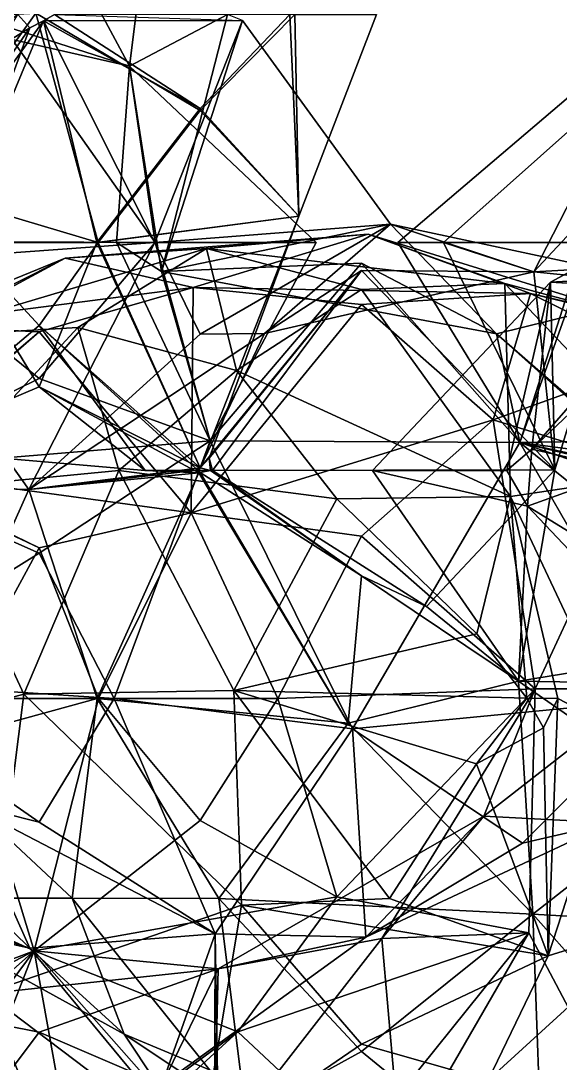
# Model space of a CAD drawing. Extents: x 290095 to 295679, y 4553756 to 4561441.
# Drawn here: x 291456.1 to 291498.3, y 4554174.5 to 4554255.9 of the extents above; entities that cross this region are included whole.
import ezdxf

# ---------------------------------------------------------------- set-up
doc = ezdxf.new("R2010")
doc.units = 0
doc.layers.add('Au_ppm_Pref_-_0_5', color=7, linetype='CONTINUOUS')

msp = doc.modelspace()

# ---------------------------------------------------------------- linework, layer by layer
at = {"layer": 'Au_ppm_Pref_-_0_5'}
for points in [[(291466.933, 4554270.899, 1830.074), (291457.536, 4554265.554, 1826.271), (291464.593, 4554252.382, 1824.637)], [(291466.933, 4554270.899, 1830.074), (291464.593, 4554252.382, 1824.637), (291472.272, 4554256.429, 1829.312)], [(291464.593, 4554252.382, 1824.637), (291457.536, 4554265.554, 1826.271), (291444.512, 4554258.854, 1822.516)], [(291464.593, 4554252.382, 1824.637), (291444.512, 4554258.854, 1822.516), (291455.431, 4554254.478, 1819.076)], [(291457.287, 4554256.533, 1851.962), (291441.413, 4554255.644, 1849.053), (291441.331, 4554256.431, 1849.025)], [(291457.287, 4554256.533, 1851.962), (291447.542, 4554242.967, 1850.389), (291441.413, 4554255.644, 1849.053)], [(291455.881, 4554256.429, 1841.191), (291456.81, 4554255.402, 1841.191), (291444.176, 4554237.008, 1840.512)], [(291455.881, 4554256.429, 1841.191), (291444.937, 4554248.076, 1844.346), (291456.81, 4554255.402, 1841.191)], [(291457.287, 4554256.533, 1851.962), (291462.154, 4554238.611, 1849.307), (291447.542, 4554242.967, 1850.389)], [(291457.287, 4554256.533, 1851.962), (291470.136, 4554248.933, 1849.629), (291462.154, 4554238.611, 1849.307)], [(291470.136, 4554248.933, 1849.629), (291457.287, 4554256.533, 1851.962), (291477.538, 4554256.429, 1850.62)], [(291458.754, 4554256.429, 1841.191), (291457.885, 4554255.936, 1841.191), (291470.136, 4554249.094, 1844.685)], [(291457.885, 4554255.936, 1841.191), (291458.754, 4554256.429, 1841.191), (291473.426, 4554255.973, 1835.318)], [(291458.754, 4554256.429, 1841.191), (291470.136, 4554249.094, 1844.685), (291477.127, 4554256.429, 1843.834)], [(291467.115, 4554236.35, 1829.993), (291472.272, 4554256.429, 1829.312), (291464.593, 4554252.382, 1824.637)], [(291467.115, 4554236.35, 1829.993), (291473.426, 4554255.973, 1835.318), (291472.272, 4554256.429, 1829.312)], [(291477.828, 4554240.67, 1847.13), (291470.136, 4554248.933, 1849.629), (291477.538, 4554256.429, 1850.62)], [(291477.828, 4554240.67, 1847.13), (291477.127, 4554256.429, 1843.834), (291470.136, 4554249.094, 1844.685)], [(291477.828, 4554240.67, 1847.13), (291483.916, 4554256.429, 1847.13), (291477.127, 4554256.429, 1843.834)], [(291483.916, 4554256.429, 1847.13), (291477.828, 4554240.67, 1847.13), (291477.538, 4554256.429, 1850.62)], [(291457.885, 4554255.936, 1841.191), (291466.588, 4554238.611, 1839.518), (291444.176, 4554237.008, 1840.512)], [(291457.885, 4554255.936, 1841.191), (291444.176, 4554237.008, 1840.512), (291456.81, 4554255.402, 1841.191)], [(291457.885, 4554255.936, 1841.191), (291456.81, 4554255.402, 1841.191), (291450.671, 4554238.611, 1843.893)], [(291457.885, 4554255.936, 1841.191), (291450.671, 4554238.611, 1843.893), (291462.045, 4554238.611, 1845.005)], [(291457.885, 4554255.936, 1841.191), (291473.426, 4554255.973, 1835.318), (291466.588, 4554238.611, 1839.518)], [(291457.885, 4554255.936, 1841.191), (291462.045, 4554238.611, 1845.005), (291470.136, 4554249.094, 1844.685)], [(291466.588, 4554238.611, 1839.518), (291473.426, 4554255.973, 1835.318), (291485.018, 4554240.057, 1835.462)], [(291467.115, 4554236.35, 1829.993), (291485.018, 4554240.057, 1835.462), (291473.426, 4554255.973, 1835.318)], [(291444.937, 4554248.076, 1844.346), (291450.671, 4554238.611, 1843.893), (291456.81, 4554255.402, 1841.191)], [(291455.431, 4554254.478, 1819.076), (291444.294, 4554238.725, 1819.692), (291466.598, 4554238.611, 1819.101)], [(291464.593, 4554252.382, 1824.637), (291455.431, 4554254.478, 1819.076), (291466.598, 4554238.611, 1819.101)], [(291504.303, 4554252.104, 1847.13), (291496.203, 4554236.317, 1841.268), (291513.13, 4554254.437, 1842.49)], [(291513.13, 4554254.437, 1842.49), (291496.203, 4554236.317, 1841.268), (291518.246, 4554237.549, 1841.914)], [(291485.586, 4554238.611, 1823.373), (291502.945, 4554253.418, 1823.373), (291500.128, 4554238.611, 1827.052)], [(291485.586, 4554238.611, 1823.373), (291500.683, 4554238.611, 1818.039), (291502.945, 4554253.418, 1823.373)], [(291463.585, 4554238.611, 1826.224), (291467.115, 4554236.35, 1829.993), (291464.593, 4554252.382, 1824.637)], [(291464.593, 4554252.382, 1824.637), (291479.193, 4554238.611, 1823.373), (291463.585, 4554238.611, 1826.224)], [(291464.593, 4554252.382, 1824.637), (291466.598, 4554238.611, 1819.101), (291479.193, 4554238.611, 1823.373)], [(291489.16, 4554238.611, 1847.13), (291504.303, 4554252.104, 1847.13), (291503.259, 4554238.611, 1849.333)], [(291504.303, 4554252.104, 1847.13), (291489.16, 4554238.611, 1847.13), (291496.203, 4554236.317, 1841.268)], [(291477.828, 4554240.67, 1847.13), (291470.136, 4554249.094, 1844.685), (291462.045, 4554238.611, 1845.005)], [(291462.154, 4554238.611, 1849.307), (291470.136, 4554248.933, 1849.629), (291477.828, 4554240.67, 1847.13)], [(291457.536, 4554232.136, 1849.288), (291446.134, 4554222.486, 1847.13), (291447.542, 4554242.967, 1850.389)], [(291457.536, 4554232.136, 1849.288), (291447.542, 4554242.967, 1850.389), (291462.154, 4554238.611, 1849.307)], [(291470.136, 4554221.006, 1847.059), (291477.828, 4554240.67, 1847.13), (291462.045, 4554238.611, 1845.005)], [(291470.136, 4554221.014, 1847.203), (291462.154, 4554238.611, 1849.307), (291477.828, 4554240.67, 1847.13)], [(291470.136, 4554221.014, 1847.203), (291477.828, 4554240.67, 1847.13), (291470.82, 4554221.76, 1847.13)], [(291470.136, 4554221.006, 1847.059), (291470.82, 4554221.76, 1847.13), (291477.828, 4554240.67, 1847.13)], [(291470.627, 4554238.134, 1781.969), (291483.27, 4554239.253, 1787.855), (291459.588, 4554237.391, 1787.719)], [(291483.27, 4554239.253, 1787.855), (291469.585, 4554235.087, 1793.394), (291459.588, 4554237.391, 1787.719)], [(291470.136, 4554231.454, 1838.805), (291466.588, 4554238.611, 1839.518), (291485.018, 4554240.057, 1835.462)], [(291467.115, 4554236.35, 1829.993), (291493.3, 4554231.472, 1830.733), (291485.018, 4554240.057, 1835.462)], [(291495.957, 4554234.619, 1793.373), (291469.585, 4554235.087, 1793.394), (291483.27, 4554239.253, 1787.855)], [(291475.165, 4554231.498, 1841.191), (291470.136, 4554231.454, 1838.805), (291485.018, 4554240.057, 1835.462)], [(291470.627, 4554238.134, 1781.969), (291493.944, 4554235.406, 1782.21), (291483.27, 4554239.253, 1787.855)], [(291496.203, 4554236.317, 1841.268), (291475.165, 4554231.498, 1841.191), (291485.018, 4554240.057, 1835.462)], [(291506.36, 4554232.112, 1789.162), (291495.957, 4554234.619, 1793.373), (291483.27, 4554239.253, 1787.855)], [(291493.944, 4554235.406, 1782.21), (291506.36, 4554232.112, 1789.162), (291483.27, 4554239.253, 1787.855)], [(291508.068, 4554235.125, 1835.476), (291496.203, 4554236.317, 1841.268), (291485.018, 4554240.057, 1835.462)], [(291493.3, 4554231.472, 1830.733), (291508.068, 4554235.125, 1835.476), (291485.018, 4554240.057, 1835.462)], [(291442.928, 4554220.793, 1821.677), (291457.536, 4554227.988, 1819.832), (291444.294, 4554238.725, 1819.692)], [(291456.726, 4554219.32, 1840.716), (291444.176, 4554237.008, 1840.512), (291466.588, 4554238.611, 1839.518)], [(291457.536, 4554227.988, 1819.832), (291466.598, 4554238.611, 1819.101), (291444.294, 4554238.725, 1819.692)], [(291457.536, 4554227.325, 1843.368), (291450.671, 4554238.611, 1843.893), (291446.134, 4554222.486, 1847.13)], [(291457.536, 4554227.325, 1843.368), (291462.045, 4554238.611, 1845.005), (291450.671, 4554238.611, 1843.893)], [(291456.726, 4554219.32, 1840.716), (291466.588, 4554238.611, 1839.518), (291470.136, 4554231.454, 1838.805)], [(291457.536, 4554232.136, 1849.288), (291462.154, 4554238.611, 1849.307), (291470.136, 4554221.014, 1847.203)], [(291457.536, 4554227.325, 1843.368), (291470.136, 4554221.006, 1847.059), (291462.045, 4554238.611, 1845.005)], [(291457.536, 4554227.988, 1819.832), (291470.915, 4554223.115, 1822.866), (291466.598, 4554238.611, 1819.101)], [(291470.915, 4554223.115, 1822.866), (291467.115, 4554236.35, 1829.993), (291463.585, 4554238.611, 1826.224)], [(291479.193, 4554238.611, 1823.373), (291470.915, 4554223.115, 1822.866), (291463.585, 4554238.611, 1826.224)], [(291466.598, 4554238.611, 1819.101), (291470.915, 4554223.115, 1822.866), (291479.193, 4554238.611, 1823.373)], [(291500.128, 4554238.611, 1827.052), (291495.12, 4554222.987, 1823.495), (291485.586, 4554238.611, 1823.373)], [(291485.586, 4554238.611, 1823.373), (291495.12, 4554222.987, 1823.495), (291500.683, 4554238.611, 1818.039)], [(291497.843, 4554220.854, 1846.819), (291489.16, 4554238.611, 1847.13), (291503.259, 4554238.611, 1849.333)], [(291489.16, 4554238.611, 1847.13), (291497.843, 4554220.854, 1846.819), (291496.203, 4554236.317, 1841.268)], [(291507.933, 4554223.183, 1828.515), (291495.12, 4554222.987, 1823.495), (291500.128, 4554238.611, 1827.052)], [(291508.252, 4554219.839, 1817.83), (291500.683, 4554238.611, 1818.039), (291495.12, 4554222.987, 1823.495)], [(291497.843, 4554220.854, 1846.819), (291503.259, 4554238.611, 1849.333), (291497.525, 4554235.513, 1853.069)], [(291503.259, 4554238.611, 1849.333), (291517.517, 4554234.347, 1853.069), (291497.525, 4554235.513, 1853.069)], [(291447.224, 4554231.199, 1783.191), (291470.627, 4554238.134, 1781.969), (291459.588, 4554237.391, 1787.719)], [(291470.627, 4554238.134, 1781.969), (291447.224, 4554231.199, 1783.191), (291460.555, 4554231.977, 1776.646)], [(291460.555, 4554231.977, 1776.646), (291472.961, 4554228.623, 1774.58), (291470.627, 4554238.134, 1781.969)], [(291472.961, 4554228.623, 1774.58), (291482.735, 4554234.954, 1777.077), (291470.627, 4554238.134, 1781.969)], [(291493.944, 4554235.406, 1782.21), (291470.627, 4554238.134, 1781.969), (291482.735, 4554234.954, 1777.077)], [(291446.767, 4554232.16, 1792.388), (291436.383, 4554224.886, 1787.737), (291459.588, 4554237.391, 1787.719)], [(291447.224, 4554231.199, 1783.191), (291459.588, 4554237.391, 1787.719), (291436.383, 4554224.886, 1787.737)], [(291456.726, 4554219.32, 1840.716), (291444.517, 4554219.633, 1846.545), (291444.176, 4554237.008, 1840.512)], [(291446.767, 4554232.16, 1792.388), (291459.588, 4554237.391, 1787.719), (291469.585, 4554235.087, 1793.394)], [(291467.115, 4554236.35, 1829.993), (291470.915, 4554223.115, 1822.866), (291482.735, 4554237.005, 1823.908)], [(291467.115, 4554236.35, 1829.993), (291482.735, 4554237.005, 1823.908), (291493.3, 4554231.472, 1830.733)], [(291470.915, 4554223.115, 1822.866), (291495.12, 4554222.987, 1823.495), (291482.735, 4554237.005, 1823.908)], [(291482.735, 4554237.005, 1823.908), (291495.12, 4554222.987, 1823.495), (291493.3, 4554231.472, 1830.733)], [(291518.246, 4554237.549, 1841.914), (291496.203, 4554236.317, 1841.268), (291508.068, 4554235.125, 1835.476)], [(291482.735, 4554236.427, 1846.402), (291470.82, 4554221.76, 1847.13), (291470.136, 4554221.006, 1847.059)], [(291482.735, 4554236.427, 1846.402), (291470.136, 4554221.006, 1847.059), (291475.165, 4554231.498, 1841.191)], [(291482.735, 4554236.427, 1846.402), (291471.095, 4554220.793, 1847.13), (291470.82, 4554221.76, 1847.13)], [(291482.735, 4554236.427, 1846.402), (291497.843, 4554220.854, 1846.819), (291471.095, 4554220.793, 1847.13)], [(291475.165, 4554231.498, 1841.191), (291496.203, 4554236.317, 1841.268), (291482.735, 4554236.427, 1846.402)], [(291496.203, 4554236.317, 1841.268), (291497.843, 4554220.854, 1846.819), (291482.735, 4554236.427, 1846.402)], [(291507.933, 4554236.099, 1858.171), (291500.492, 4554226.666, 1858.535), (291496.048, 4554222.463, 1858.115)], [(291507.933, 4554236.099, 1858.171), (291496.048, 4554222.463, 1858.115), (291497.525, 4554235.513, 1853.069)], [(291497.525, 4554235.513, 1853.069), (291517.517, 4554234.347, 1853.069), (291507.933, 4554236.099, 1858.171)], [(291494.395, 4554218.774, 1775.388), (291493.944, 4554235.406, 1782.21), (291482.735, 4554234.954, 1777.077)], [(291497.525, 4554235.513, 1853.069), (291494.097, 4554220.793, 1857.942), (291483.606, 4554220.793, 1853.069)], [(291497.843, 4554220.854, 1846.819), (291497.525, 4554235.513, 1853.069), (291483.606, 4554220.793, 1853.069)], [(291494.395, 4554218.774, 1775.388), (291507.794, 4554220.771, 1781.696), (291493.944, 4554235.406, 1782.21)], [(291493.944, 4554235.406, 1782.21), (291507.794, 4554220.771, 1781.696), (291506.36, 4554232.112, 1789.162)], [(291497.525, 4554235.513, 1853.069), (291496.048, 4554222.463, 1858.115), (291494.097, 4554220.793, 1857.942)], [(291446.767, 4554232.16, 1792.388), (291469.585, 4554235.087, 1793.394), (291457.536, 4554231.628, 1797.288)], [(291469.412, 4554217.49, 1798.913), (291457.536, 4554231.628, 1797.288), (291469.585, 4554235.087, 1793.394)], [(291469.412, 4554217.49, 1798.913), (291469.585, 4554235.087, 1793.394), (291482.735, 4554233.76, 1797.998)], [(291469.585, 4554235.087, 1793.394), (291495.957, 4554234.619, 1793.373), (291482.735, 4554233.76, 1797.998)], [(291494.395, 4554218.774, 1775.388), (291482.735, 4554234.954, 1777.077), (291472.961, 4554228.623, 1774.58)], [(291482.735, 4554233.76, 1797.998), (291495.957, 4554234.619, 1793.373), (291493.025, 4554224.745, 1800.083)], [(291510.87, 4554231.191, 1798.526), (291493.025, 4554224.745, 1800.083), (291495.957, 4554234.619, 1793.373)], [(291505.565, 4554220.793, 1830.428), (291508.068, 4554235.125, 1835.476), (291493.3, 4554231.472, 1830.733)], [(291495.957, 4554234.619, 1793.373), (291516.351, 4554224.558, 1793.676), (291510.87, 4554231.191, 1798.526)], [(291516.351, 4554224.558, 1793.676), (291495.957, 4554234.619, 1793.373), (291506.36, 4554232.112, 1789.162)], [(291469.412, 4554217.49, 1798.913), (291482.735, 4554233.76, 1797.998), (291493.025, 4554224.745, 1800.083)], [(291444.937, 4554220.913, 1799.575), (291446.767, 4554232.16, 1792.388), (291457.536, 4554231.628, 1797.288)], [(291457.536, 4554232.136, 1849.288), (291465.826, 4554220.793, 1847.13), (291446.134, 4554222.486, 1847.13)], [(291448.886, 4554219.374, 1776.708), (291460.555, 4554231.977, 1776.646), (291447.224, 4554231.199, 1783.191)], [(291463.759, 4554220.793, 1772.852), (291460.555, 4554231.977, 1776.646), (291448.886, 4554219.374, 1776.708)], [(291457.536, 4554232.136, 1849.288), (291470.136, 4554221.014, 1847.203), (291469.982, 4554220.793, 1847.203)], [(291457.536, 4554232.136, 1849.288), (291469.982, 4554220.793, 1847.203), (291465.826, 4554220.793, 1847.13)], [(291463.759, 4554220.793, 1772.852), (291472.961, 4554228.623, 1774.58), (291460.555, 4554231.977, 1776.646)], [(291444.937, 4554220.913, 1799.575), (291457.536, 4554231.628, 1797.288), (291444.991, 4554220.869, 1799.615)], [(291445.089, 4554220.793, 1799.615), (291444.991, 4554220.869, 1799.615), (291457.536, 4554231.628, 1797.288)], [(291445.089, 4554220.793, 1799.615), (291457.536, 4554231.628, 1797.288), (291469.412, 4554217.49, 1798.913)], [(291456.726, 4554219.32, 1840.716), (291475.165, 4554231.498, 1841.191), (291470.136, 4554221.006, 1847.059)], [(291470.136, 4554231.454, 1838.805), (291475.165, 4554231.498, 1841.191), (291456.726, 4554219.32, 1840.716)], [(291493.025, 4554224.745, 1800.083), (291510.87, 4554231.191, 1798.526), (291504.441, 4554221.248, 1805.462)], [(291505.228, 4554220.793, 1829.312), (291505.565, 4554220.793, 1830.428), (291493.3, 4554231.472, 1830.733)], [(291505.228, 4554220.793, 1829.312), (291493.3, 4554231.472, 1830.733), (291495.12, 4554222.987, 1823.495)], [(291470.915, 4554223.115, 1822.866), (291457.536, 4554227.988, 1819.832), (291442.928, 4554220.793, 1821.677)], [(291463.759, 4554220.793, 1772.852), (291480.815, 4554218.577, 1771.563), (291472.961, 4554228.623, 1774.58)], [(291494.395, 4554218.774, 1775.388), (291472.961, 4554228.623, 1774.58), (291480.815, 4554218.577, 1771.563)], [(291457.536, 4554227.325, 1843.368), (291446.134, 4554222.486, 1847.13), (291465.826, 4554220.793, 1847.13)], [(291457.536, 4554227.325, 1843.368), (291469.681, 4554220.793, 1846.916), (291470.136, 4554221.006, 1847.059)], [(291457.536, 4554227.325, 1843.368), (291465.826, 4554220.793, 1847.13), (291469.681, 4554220.793, 1846.916)], [(291500.492, 4554226.666, 1858.535), (291503.455, 4554220.793, 1858.264), (291496.048, 4554222.463, 1858.115)], [(291482.735, 4554215.66, 1803.844), (291469.412, 4554217.49, 1798.913), (291493.025, 4554224.745, 1800.083)], [(291496.305, 4554203.724, 1804.803), (291482.735, 4554215.66, 1803.844), (291493.025, 4554224.745, 1800.083)], [(291496.305, 4554203.724, 1804.803), (291493.025, 4554224.745, 1800.083), (291504.441, 4554221.248, 1805.462)], [(291457.536, 4554214.346, 1819.583), (291470.915, 4554223.115, 1822.866), (291442.928, 4554220.793, 1821.677)], [(291457.536, 4554214.346, 1819.583), (291463.419, 4554202.975, 1820.599), (291470.915, 4554223.115, 1822.866)], [(291463.419, 4554202.975, 1820.599), (291482.032, 4554200.619, 1822.549), (291470.915, 4554223.115, 1822.866)], [(291482.032, 4554200.619, 1822.549), (291495.12, 4554222.987, 1823.495), (291470.915, 4554223.115, 1822.866)], [(291506.637, 4554202.975, 1822.762), (291495.12, 4554222.987, 1823.495), (291482.032, 4554200.619, 1822.549)], [(291507.933, 4554223.183, 1828.515), (291511.777, 4554220.793, 1827.5), (291495.12, 4554222.987, 1823.495)], [(291505.228, 4554220.793, 1829.312), (291495.12, 4554222.987, 1823.495), (291506.687, 4554219.031, 1829.312)], [(291506.687, 4554219.031, 1829.312), (291495.12, 4554222.987, 1823.495), (291507.933, 4554212.615, 1826.586)], [(291511.777, 4554220.793, 1827.5), (291507.933, 4554212.615, 1826.586), (291495.12, 4554222.987, 1823.495)], [(291495.12, 4554222.987, 1823.495), (291506.637, 4554202.975, 1822.762), (291508.252, 4554219.839, 1817.83)], [(291494.097, 4554220.793, 1857.942), (291496.048, 4554222.463, 1858.115), (291495.716, 4554218.022, 1857.822)], [(291495.716, 4554218.022, 1857.822), (291496.048, 4554222.463, 1858.115), (291503.455, 4554220.793, 1858.264)], [(291470.82, 4554221.76, 1847.13), (291470.939, 4554220.793, 1847.509), (291470.136, 4554221.014, 1847.203)], [(291470.82, 4554221.76, 1847.13), (291471.095, 4554220.793, 1847.13), (291470.939, 4554220.793, 1847.509)], [(291441.57, 4554204.411, 1818.785), (291457.536, 4554214.346, 1819.583), (291442.928, 4554220.793, 1821.677)], [(291444.937, 4554220.688, 1799.65), (291445.077, 4554220.793, 1799.681), (291457.536, 4554214.755, 1803.542)], [(291444.937, 4554220.688, 1799.65), (291457.536, 4554214.755, 1803.542), (291451.136, 4554202.975, 1802.633)], [(291445.089, 4554220.793, 1799.615), (291457.536, 4554214.755, 1803.542), (291445.077, 4554220.793, 1799.681)], [(291445.089, 4554220.793, 1799.615), (291469.412, 4554217.49, 1798.913), (291457.536, 4554214.755, 1803.542)], [(291448.886, 4554219.374, 1776.708), (291456.341, 4554203.308, 1775.357), (291463.759, 4554220.793, 1772.852)], [(291463.759, 4554220.793, 1772.852), (291456.341, 4554203.308, 1775.357), (291472.75, 4554203.615, 1770.689)], [(291456.726, 4554219.32, 1840.716), (291470.136, 4554221.006, 1847.059), (291469.681, 4554220.793, 1846.916)], [(291456.726, 4554219.32, 1840.716), (291469.681, 4554220.793, 1846.916), (291470.018, 4554220.627, 1847.13)], [(291456.726, 4554219.32, 1840.716), (291470.018, 4554220.627, 1847.13), (291462.066, 4554202.975, 1844.995)], [(291462.066, 4554202.975, 1844.995), (291470.018, 4554220.627, 1847.13), (291481.699, 4554201.054, 1847.411)], [(291472.75, 4554203.615, 1770.689), (291480.815, 4554218.577, 1771.563), (291463.759, 4554220.793, 1772.852)], [(291469.982, 4554220.793, 1847.203), (291470.018, 4554220.627, 1847.13), (291465.826, 4554220.793, 1847.13)], [(291469.681, 4554220.793, 1846.916), (291465.826, 4554220.793, 1847.13), (291470.018, 4554220.627, 1847.13)], [(291469.982, 4554220.793, 1847.203), (291470.136, 4554221.014, 1847.203), (291470.939, 4554220.793, 1847.509)], [(291469.982, 4554220.793, 1847.203), (291470.136, 4554220.628, 1847.185), (291470.018, 4554220.627, 1847.13)], [(291469.982, 4554220.793, 1847.203), (291470.939, 4554220.793, 1847.509), (291470.136, 4554220.628, 1847.185)], [(291470.136, 4554220.628, 1847.185), (291481.699, 4554201.054, 1847.411), (291470.018, 4554220.627, 1847.13)], [(291482.735, 4554212.573, 1850.329), (291470.136, 4554220.628, 1847.185), (291470.939, 4554220.793, 1847.509)], [(291482.735, 4554212.573, 1850.329), (291481.699, 4554201.054, 1847.411), (291470.136, 4554220.628, 1847.185)], [(291482.735, 4554212.573, 1850.329), (291470.939, 4554220.793, 1847.509), (291471.095, 4554220.793, 1847.13)], [(291497.843, 4554220.854, 1846.819), (291487.828, 4554210.178, 1847.13), (291471.095, 4554220.793, 1847.13)], [(291482.735, 4554212.573, 1850.329), (291471.095, 4554220.793, 1847.13), (291487.828, 4554210.178, 1847.13)], [(291483.606, 4554220.793, 1853.069), (291495.007, 4554204.344, 1853.189), (291497.843, 4554220.854, 1846.819)], [(291494.097, 4554220.793, 1857.942), (291495.716, 4554218.022, 1857.822), (291483.606, 4554220.793, 1853.069)], [(291495.007, 4554204.344, 1853.189), (291483.606, 4554220.793, 1853.069), (291495.716, 4554218.022, 1857.822)], [(291487.828, 4554210.178, 1847.13), (291497.843, 4554220.854, 1846.819), (291495.007, 4554204.344, 1853.189)], [(291494.395, 4554218.774, 1775.388), (291503.027, 4554200.403, 1776.043), (291507.794, 4554220.771, 1781.696)], [(291503.455, 4554220.793, 1858.264), (291509.779, 4554209.345, 1857.755), (291495.716, 4554218.022, 1857.822)], [(291496.305, 4554203.724, 1804.803), (291504.441, 4554221.248, 1805.462), (291505.055, 4554203.726, 1811.027)], [(291448.886, 4554219.374, 1776.708), (291442.174, 4554199.522, 1779.343), (291456.341, 4554203.308, 1775.357)], [(291456.726, 4554219.32, 1840.716), (291447.65, 4554199.008, 1842.161), (291444.517, 4554219.633, 1846.545)], [(291456.726, 4554219.32, 1840.716), (291462.066, 4554202.975, 1844.995), (291447.65, 4554199.008, 1842.161)], [(291491.749, 4554208.045, 1769.919), (291480.815, 4554218.577, 1771.563), (291472.75, 4554203.615, 1770.689)], [(291494.395, 4554218.774, 1775.388), (291480.815, 4554218.577, 1771.563), (291491.749, 4554208.045, 1769.919)], [(291494.395, 4554218.774, 1775.388), (291491.749, 4554208.045, 1769.919), (291495.667, 4554203.012, 1769.49)], [(291498.08, 4554202.975, 1771.213), (291494.395, 4554218.774, 1775.388), (291495.667, 4554203.012, 1769.49)], [(291498.08, 4554202.975, 1771.213), (291503.027, 4554200.403, 1776.043), (291494.395, 4554218.774, 1775.388)], [(291469.412, 4554217.49, 1798.913), (291462.171, 4554202.975, 1801.8), (291457.536, 4554214.755, 1803.542)], [(291469.412, 4554217.49, 1798.913), (291476.196, 4554202.975, 1802.698), (291462.171, 4554202.975, 1801.8)], [(291469.412, 4554217.49, 1798.913), (291482.735, 4554215.66, 1803.844), (291476.196, 4554202.975, 1802.698)], [(291495.716, 4554218.022, 1857.822), (291506.844, 4554206.268, 1857.459), (291495.007, 4554204.344, 1853.189)], [(291495.716, 4554218.022, 1857.822), (291509.779, 4554209.345, 1857.755), (291506.844, 4554206.268, 1857.459)], [(291496.305, 4554203.724, 1804.803), (291476.196, 4554202.975, 1802.698), (291482.735, 4554215.66, 1803.844)], [(291457.536, 4554214.346, 1819.583), (291441.57, 4554204.411, 1818.785), (291463.419, 4554202.975, 1820.599)], [(291451.136, 4554202.975, 1802.633), (291457.536, 4554214.755, 1803.542), (291462.171, 4554202.975, 1801.8)], [(291481.699, 4554201.054, 1847.411), (291482.735, 4554212.573, 1850.329), (291495.007, 4554204.344, 1853.189)], [(291482.735, 4554212.573, 1850.329), (291487.828, 4554210.178, 1847.13), (291495.007, 4554204.344, 1853.189)], [(291491.749, 4554208.045, 1769.919), (291472.75, 4554203.615, 1770.689), (291495.667, 4554203.012, 1769.49)], [(291495.007, 4554204.344, 1853.189), (291506.844, 4554206.268, 1857.459), (291517.698, 4554203.977, 1852.067)], [(291451.731, 4554194.765, 1823.373), (291457.536, 4554193.302, 1820.148), (291441.57, 4554204.411, 1818.785)], [(291463.419, 4554202.975, 1820.599), (291441.57, 4554204.411, 1818.785), (291457.536, 4554193.302, 1820.148)], [(291481.699, 4554201.054, 1847.411), (291495.007, 4554204.344, 1853.189), (291496.121, 4554186.114, 1846.009)], [(291496.121, 4554186.114, 1846.009), (291495.007, 4554204.344, 1853.189), (291507.933, 4554195.383, 1849.661)], [(291517.698, 4554203.977, 1852.067), (291507.933, 4554195.383, 1849.661), (291495.007, 4554204.344, 1853.189)], [(291456.341, 4554203.308, 1775.357), (291473.368, 4554186.828, 1776.405), (291472.75, 4554203.615, 1770.689)], [(291484.919, 4554187.36, 1771.683), (291472.75, 4554203.615, 1770.689), (291473.368, 4554186.828, 1776.405)], [(291484.919, 4554187.36, 1771.683), (291491.728, 4554197.875, 1769.919), (291472.75, 4554203.615, 1770.689)], [(291491.728, 4554197.875, 1769.919), (291495.667, 4554203.012, 1769.49), (291472.75, 4554203.615, 1770.689)], [(291480.815, 4554187.479, 1803.876), (291476.196, 4554202.975, 1802.698), (291496.305, 4554203.724, 1804.803)], [(291495.822, 4554184.655, 1799.521), (291480.815, 4554187.479, 1803.876), (291496.305, 4554203.724, 1804.803)], [(291495.822, 4554184.655, 1799.521), (291496.305, 4554203.724, 1804.803), (291484.323, 4554184.216, 1805.96)], [(291492.31, 4554193.771, 1812.94), (291484.323, 4554184.216, 1805.96), (291496.305, 4554203.724, 1804.803)], [(291502.195, 4554193.273, 1817.433), (291492.31, 4554193.771, 1812.94), (291505.055, 4554203.726, 1811.027)], [(291492.31, 4554193.771, 1812.94), (291496.305, 4554203.724, 1804.803), (291505.055, 4554203.726, 1811.027)], [(291453.375, 4554179.949, 1780.074), (291456.341, 4554203.308, 1775.357), (291442.174, 4554199.522, 1779.343)], [(291462.066, 4554202.975, 1844.995), (291460.129, 4554187.364, 1840.364), (291447.65, 4554199.008, 1842.161)], [(291451.136, 4554202.975, 1802.633), (291457.147, 4554183.257, 1804.926), (291447.822, 4554187.516, 1799.154)], [(291451.136, 4554202.975, 1802.633), (291462.171, 4554202.975, 1801.8), (291457.147, 4554183.257, 1804.926)], [(291453.375, 4554179.949, 1780.074), (291473.368, 4554186.828, 1776.405), (291456.341, 4554203.308, 1775.357)], [(291457.147, 4554183.257, 1804.926), (291462.171, 4554202.975, 1801.8), (291470.136, 4554193.436, 1802.375)], [(291471.299, 4554184.577, 1823.224), (291463.419, 4554202.975, 1820.599), (291457.536, 4554193.302, 1820.148)], [(291471.595, 4554187.351, 1845.711), (291460.129, 4554187.364, 1840.364), (291462.066, 4554202.975, 1844.995)], [(291471.595, 4554187.351, 1845.711), (291462.066, 4554202.975, 1844.995), (291481.699, 4554201.054, 1847.411)], [(291476.196, 4554202.975, 1802.698), (291470.136, 4554193.436, 1802.375), (291462.171, 4554202.975, 1801.8)], [(291463.419, 4554202.975, 1820.599), (291471.299, 4554184.577, 1823.224), (291482.032, 4554200.619, 1822.549)], [(291480.815, 4554187.479, 1803.876), (291470.136, 4554193.436, 1802.375), (291476.196, 4554202.975, 1802.698)], [(291506.637, 4554202.975, 1822.762), (291482.032, 4554200.619, 1822.549), (291495.334, 4554191.679, 1821.199)], [(291491.728, 4554197.875, 1769.919), (291496.961, 4554200.675, 1769.919), (291495.667, 4554203.012, 1769.49)], [(291506.637, 4554202.975, 1822.762), (291495.334, 4554191.679, 1821.199), (291502.195, 4554193.273, 1817.433)], [(291498.08, 4554202.975, 1771.213), (291495.667, 4554203.012, 1769.49), (291496.961, 4554200.675, 1769.919)], [(291498.08, 4554202.975, 1771.213), (291496.961, 4554200.675, 1769.919), (291497.321, 4554182.877, 1775.422)], [(291498.08, 4554202.975, 1771.213), (291497.321, 4554182.877, 1775.422), (291503.027, 4554200.403, 1776.043)], [(291471.595, 4554187.351, 1845.711), (291481.699, 4554201.054, 1847.411), (291496.121, 4554186.114, 1846.009)], [(291483.084, 4554184.326, 1817.514), (291482.032, 4554200.619, 1822.549), (291471.299, 4554184.577, 1823.224)], [(291483.084, 4554184.326, 1817.514), (291495.334, 4554191.679, 1821.199), (291482.032, 4554200.619, 1822.549)], [(291491.728, 4554197.875, 1769.919), (291497.321, 4554182.877, 1775.422), (291496.961, 4554200.675, 1769.919)], [(291506.365, 4554185.69, 1781.663), (291503.027, 4554200.403, 1776.043), (291497.321, 4554182.877, 1775.422)], [(291447.65, 4554199.008, 1842.161), (291460.129, 4554187.364, 1840.364), (291444.879, 4554187.369, 1835.375)], [(291491.728, 4554197.875, 1769.919), (291484.919, 4554187.36, 1771.683), (291497.321, 4554182.877, 1775.422)], [(291507.933, 4554195.383, 1849.661), (291520.665, 4554184.704, 1847.185), (291496.121, 4554186.114, 1846.009)], [(291430.725, 4554189.203, 1829.354), (291456.822, 4554183.456, 1828.8), (291444.937, 4554195.09, 1826.684)], [(291451.731, 4554194.765, 1823.373), (291444.937, 4554195.09, 1826.684), (291456.822, 4554183.456, 1828.8)], [(291471.299, 4554184.577, 1823.224), (291451.731, 4554194.765, 1823.373), (291456.822, 4554183.456, 1828.8)], [(291451.731, 4554194.765, 1823.373), (291471.299, 4554184.577, 1823.224), (291457.536, 4554193.302, 1820.148)], [(291483.084, 4554184.326, 1817.514), (291471.54, 4554181.849, 1811.494), (291492.31, 4554193.771, 1812.94)], [(291471.54, 4554181.849, 1811.494), (291484.323, 4554184.216, 1805.96), (291492.31, 4554193.771, 1812.94)], [(291483.084, 4554184.326, 1817.514), (291492.31, 4554193.771, 1812.94), (291502.195, 4554193.273, 1817.433)], [(291457.147, 4554183.257, 1804.926), (291470.136, 4554193.436, 1802.375), (291480.815, 4554187.479, 1803.876)], [(291483.084, 4554184.326, 1817.514), (291502.195, 4554193.273, 1817.433), (291495.334, 4554191.679, 1821.199)], [(291456.822, 4554183.456, 1828.8), (291430.725, 4554189.203, 1829.354), (291444.879, 4554187.369, 1835.375)], [(291464.183, 4554176.739, 1835.251), (291444.879, 4554187.369, 1835.375), (291460.129, 4554187.364, 1840.364)], [(291464.183, 4554176.739, 1835.251), (291456.822, 4554183.456, 1828.8), (291444.879, 4554187.369, 1835.375)], [(291457.147, 4554183.257, 1804.926), (291451.572, 4554175.774, 1799.615), (291447.822, 4554187.516, 1799.154)], [(291473.064, 4554176.928, 1800.978), (291457.147, 4554183.257, 1804.926), (291480.815, 4554187.479, 1803.876)], [(291471.595, 4554187.351, 1845.711), (291473.71, 4554170.425, 1840.595), (291460.129, 4554187.364, 1840.364)], [(291464.183, 4554176.739, 1835.251), (291460.129, 4554187.364, 1840.364), (291473.71, 4554170.425, 1840.595)], [(291471.595, 4554187.351, 1845.711), (291482.735, 4554175.381, 1844.449), (291473.71, 4554170.425, 1840.595)], [(291471.595, 4554187.351, 1845.711), (291496.121, 4554186.114, 1846.009), (291482.735, 4554175.381, 1844.449)], [(291495.822, 4554184.655, 1799.521), (291473.064, 4554176.928, 1800.978), (291480.815, 4554187.479, 1803.876)], [(291484.919, 4554187.36, 1771.683), (291473.368, 4554186.828, 1776.405), (291497.321, 4554182.877, 1775.422)], [(291473.368, 4554186.828, 1776.405), (291453.375, 4554179.949, 1780.074), (291470.093, 4554167.318, 1781.378)], [(291473.368, 4554186.828, 1776.405), (291470.093, 4554167.318, 1781.378), (291482.735, 4554175.959, 1778.731)], [(291473.368, 4554186.828, 1776.405), (291482.735, 4554175.959, 1778.731), (291497.321, 4554182.877, 1775.422)], [(291496.945, 4554163.764, 1843.066), (291482.735, 4554175.381, 1844.449), (291496.121, 4554186.114, 1846.009)], [(291506.365, 4554185.69, 1781.663), (291492.631, 4554173.144, 1782.458), (291507.435, 4554167.595, 1787.798)], [(291506.365, 4554185.69, 1781.663), (291497.321, 4554182.877, 1775.422), (291492.631, 4554173.144, 1782.458)], [(291496.121, 4554186.114, 1846.009), (291507.933, 4554172.84, 1845.297), (291496.945, 4554163.764, 1843.066)], [(291507.933, 4554172.84, 1845.297), (291496.121, 4554186.114, 1846.009), (291520.665, 4554184.704, 1847.185)], [(291471.299, 4554184.577, 1823.224), (291456.822, 4554183.456, 1828.8), (291471.618, 4554165.564, 1829.069)], [(291483.084, 4554184.326, 1817.514), (291471.299, 4554184.577, 1823.224), (291467.122, 4554172.782, 1817.04)], [(291471.244, 4554167.339, 1823.373), (291467.122, 4554172.782, 1817.04), (291471.299, 4554184.577, 1823.224)], [(291483.084, 4554184.326, 1817.514), (291467.122, 4554172.782, 1817.04), (291471.54, 4554181.849, 1811.494)], [(291471.19, 4554167.339, 1806.967), (291484.323, 4554184.216, 1805.96), (291471.54, 4554181.849, 1811.494)], [(291471.19, 4554167.339, 1806.967), (291485.802, 4554167.339, 1801.061), (291484.323, 4554184.216, 1805.96)], [(291471.618, 4554165.564, 1829.069), (291471.244, 4554167.339, 1823.373), (291471.299, 4554184.577, 1823.224)], [(291495.822, 4554184.655, 1799.521), (291482.512, 4554168.11, 1797.558), (291473.064, 4554176.928, 1800.978)], [(291495.822, 4554184.655, 1799.521), (291506.782, 4554163.922, 1799.328), (291482.512, 4554168.11, 1797.558)], [(291495.822, 4554184.655, 1799.521), (291484.323, 4554184.216, 1805.96), (291485.802, 4554167.339, 1801.061)], [(291495.822, 4554184.655, 1799.521), (291485.802, 4554167.339, 1801.061), (291506.782, 4554163.922, 1799.328)], [(291442.723, 4554170.471, 1805.555), (291457.147, 4554183.257, 1804.926), (291446.222, 4554179.134, 1810.092)], [(291457.147, 4554183.257, 1804.926), (291442.723, 4554170.471, 1805.555), (291444.937, 4554176.845, 1802.386)], [(291444.937, 4554176.845, 1802.386), (291451.572, 4554175.774, 1799.615), (291457.147, 4554183.257, 1804.926)], [(291471.54, 4554181.849, 1811.494), (291446.222, 4554179.134, 1810.092), (291457.147, 4554183.257, 1804.926)], [(291457.147, 4554183.257, 1804.926), (291460.016, 4554167.339, 1800.784), (291450.926, 4554167.339, 1805.555)], [(291457.147, 4554183.257, 1804.926), (291450.926, 4554167.339, 1805.555), (291471.19, 4554167.339, 1806.967)], [(291464.183, 4554176.739, 1835.251), (291471.618, 4554165.564, 1829.069), (291456.822, 4554183.456, 1828.8)], [(291473.064, 4554176.928, 1800.978), (291460.016, 4554167.339, 1800.784), (291457.147, 4554183.257, 1804.926)], [(291471.54, 4554181.849, 1811.494), (291457.147, 4554183.257, 1804.926), (291471.19, 4554167.339, 1806.967)], [(291482.735, 4554175.959, 1778.731), (291492.631, 4554173.144, 1782.458), (291497.321, 4554182.877, 1775.422)], [(291446.222, 4554179.134, 1810.092), (291471.54, 4554181.849, 1811.494), (291457.536, 4554176.904, 1814.682)], [(291457.536, 4554176.904, 1814.682), (291471.54, 4554181.849, 1811.494), (291467.122, 4554172.782, 1817.04)], [(291458.373, 4554167.729, 1787.574), (291453.375, 4554179.949, 1780.074), (291444.937, 4554176.946, 1785)], [(291458.373, 4554167.729, 1787.574), (291470.093, 4554167.318, 1781.378), (291453.375, 4554179.949, 1780.074)], [(291446.222, 4554179.134, 1810.092), (291457.536, 4554176.904, 1814.682), (291448.757, 4554165.218, 1817.387)], [(291458.373, 4554167.729, 1787.574), (291444.937, 4554176.946, 1785), (291438.116, 4554175.511, 1787.737)], [(291448.757, 4554165.218, 1817.387), (291457.536, 4554176.904, 1814.682), (291467.122, 4554172.782, 1817.04)], [(291462.592, 4554167.339, 1799.615), (291460.016, 4554167.339, 1800.784), (291473.064, 4554176.928, 1800.978)], [(291462.592, 4554167.339, 1799.615), (291473.064, 4554176.928, 1800.978), (291482.512, 4554168.11, 1797.558)], [(291464.183, 4554176.739, 1835.251), (291473.71, 4554170.425, 1840.595), (291483.751, 4554168.563, 1835.482)], [(291464.183, 4554176.739, 1835.251), (291483.751, 4554168.563, 1835.482), (291471.618, 4554165.564, 1829.069)], [(291482.735, 4554175.959, 1778.731), (291470.093, 4554167.318, 1781.378), (291492.631, 4554173.144, 1782.458)], [(291458.373, 4554167.729, 1787.574), (291438.116, 4554175.511, 1787.737), (291449.566, 4554171.487, 1792.792)], [(291473.71, 4554170.425, 1840.595), (291482.735, 4554175.381, 1844.449), (291496.945, 4554163.764, 1843.066)]]:
    msp.add_3dface(points, dxfattribs=at)

doc.saveas('drawing.dxf')
